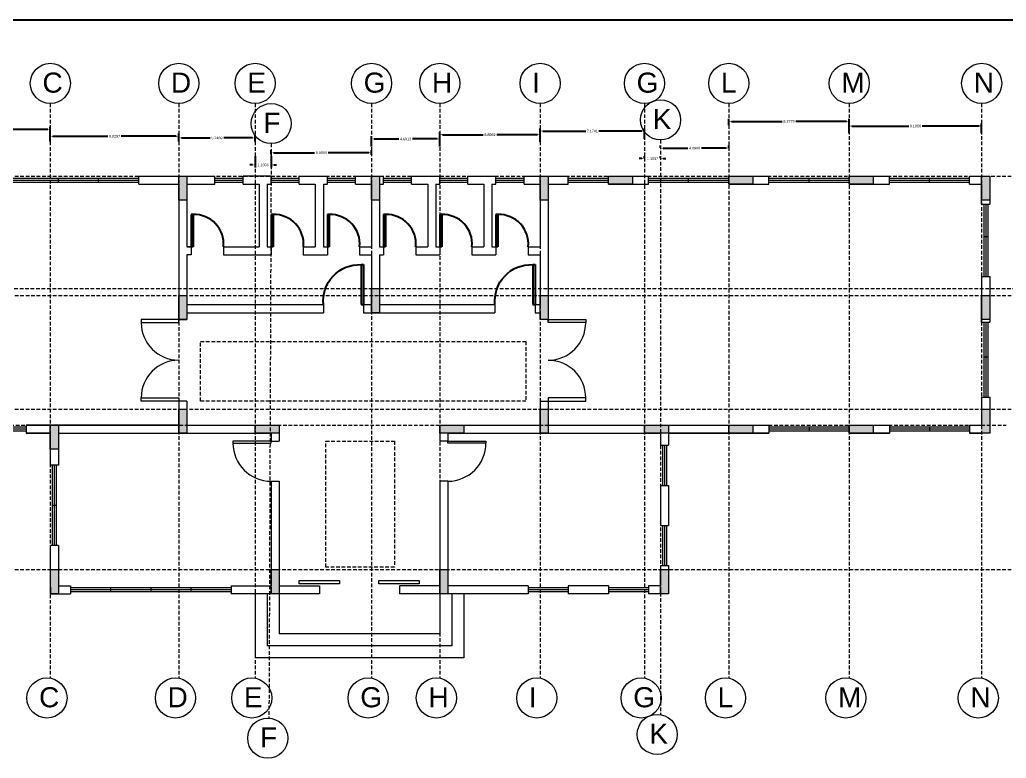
# Model space of a CAD drawing. Header units: inches. Extents: x 4 to 844, y 19 to 530.
# Drawn here: x 449 to 516.8, y 351.6 to 402.3 of the extents above; entities that cross this region are included whole.
import ezdxf

# ---------------------------------------------------------------- set-up
doc = ezdxf.new("R2010")
doc.units = ezdxf.units.IN
doc.header["$MEASUREMENT"] = 0
doc.linetypes.add('HIDDEN', pattern=[0.375, 0.25, -0.125])
doc.layers.add('DOOR', color=2, linetype='Continuous')
doc.layers.add('FUR', color=6, linetype='Continuous')
doc.styles.get("Standard").update_dxf_attribs({"font": 'arial.ttf'})
doc.dimstyles.get("Standard").update_dxf_attribs({"dimtxt": 0.18, "dimasz": 0.18, "dimexe": 0.18, "dimexo": 0.0625, "dimgap": 0.09, "dimtad": 0, "dimtih": 1, "dimtoh": 1, "dimdec": 4, "dimzin": 0, "dimdsep": 46, "dimtxsty": 'Standard', "dimcen": 0.09, "dimadec": 0, "dimazin": 0, "dimtfac": 1, "dimtdec": 4, "dimtofl": 0, "dimtmove": 0, "dimatfit": 3, "dimfxl": 1, "dimtolj": 1, "dimtzin": 0, "dimarcsym": 0})

# ---------------------------------------------------------------- blocks, each defined once
blk = doc.blocks.new('DESK4')
at = {"color": 0}
for p, q in [((0, 1), (-0.06, 1)), ((0, 0), (-0.06, 0))]:
    blk.add_line(p, q, dxfattribs=at)
blk.add_lwpolyline([(-0.06, 1), (-0.06, 0)], dxfattribs=at)
blk.add_lwpolyline([(0.944, 0, 0.455404), (0, 1), (0, 0)], format="xyb", dxfattribs=at)
blk = doc.blocks.new('*D262')
at = {"color": 0, "lineweight": -2, "transparency": 16777216}
for p, q in [((506.001, 394.541), (506.001, 395.203)), ((506.181, 395.023), (510.091, 395.023)), ((514.927, 395.023), (511.018, 395.023)), ((515.107, 394.541), (515.107, 395.203))]:
    blk.add_line(p, q, dxfattribs=at)
at = {"color": 0, "lineweight": 0, "transparency": 16777216}
for points in [[(506.181, 395.053), (506.181, 394.993), (506.001, 395.023)], [(514.927, 395.053), (514.927, 394.993), (515.107, 395.023)]]:
    blk.add_solid(points, dxfattribs=at)
at = {"layer": 'Defpoints', "color": 0, "lineweight": 0, "transparency": 16777216}
for p in [(506.001, 395.023), (506.001, 394.478), (515.107, 394.478)]:
    blk.add_point(p, dxfattribs=at)
at = {"color": 0, "lineweight": 0, "transparency": 16777216, "insert": (510.554, 395.023), "char_height": 0.18, "attachment_point": 5}
blk.add_mtext('\\A1;9.1056', dxfattribs=at)
blk = doc.blocks.new('*D263')
at = {"color": 0, "lineweight": -2, "transparency": 16777216}
for p, q in [((497.723, 395.086), (497.723, 395.519)), ((506.001, 395.086), (506.001, 395.519)), ((497.903, 395.339), (501.398, 395.339)), ((505.821, 395.339), (502.326, 395.339))]:
    blk.add_line(p, q, dxfattribs=at)
at = {"color": 0, "lineweight": 0, "transparency": 16777216}
for points in [[(497.903, 395.369), (497.903, 395.309), (497.723, 395.339)], [(505.821, 395.369), (505.821, 395.309), (506.001, 395.339)]]:
    blk.add_solid(points, dxfattribs=at)
at = {"layer": 'Defpoints', "color": 0, "lineweight": 0, "transparency": 16777216}
for p in [(497.723, 395.339), (497.723, 395.023), (506.001, 395.023)]:
    blk.add_point(p, dxfattribs=at)
at = {"color": 0, "lineweight": 0, "transparency": 16777216, "insert": (501.862, 395.339), "char_height": 0.18, "attachment_point": 5}
blk.add_mtext('\\A1;8.2779', dxfattribs=at)
blk = doc.blocks.new('*D264')
at = {"color": 0, "lineweight": -2, "transparency": 16777216}
for p, q in [((493.033, 393.529), (493.033, 393.682)), ((493.213, 393.502), (494.911, 393.502)), ((497.543, 393.502), (495.845, 393.502)), ((497.723, 393.529), (497.723, 393.682))]:
    blk.add_line(p, q, dxfattribs=at)
at = {"color": 0, "lineweight": 0, "transparency": 16777216}
for points in [[(493.213, 393.532), (493.213, 393.472), (493.033, 393.502)], [(497.543, 393.532), (497.543, 393.472), (497.723, 393.502)]]:
    blk.add_solid(points, dxfattribs=at)
at = {"layer": 'Defpoints', "color": 0, "lineweight": 0, "transparency": 16777216}
for p in [(493.033, 393.502), (493.033, 393.466), (497.723, 393.466)]:
    blk.add_point(p, dxfattribs=at)
at = {"color": 0, "lineweight": 0, "transparency": 16777216, "insert": (495.378, 393.502), "char_height": 0.18, "attachment_point": 5}
blk.add_mtext('\\A1;4.6908', dxfattribs=at)
blk = doc.blocks.new('*D265')
at = {"color": 0, "lineweight": -2, "transparency": 16777216}
for p, q in [((491.749, 392.781), (491.569, 392.781)), ((491.929, 392.807), (491.929, 392.961)), ((493.033, 392.807), (493.033, 392.961)), ((493.213, 392.781), (493.393, 392.781))]:
    blk.add_line(p, q, dxfattribs=at)
at = {"color": 0, "lineweight": 0, "transparency": 16777216}
for points in [[(491.749, 392.811), (491.749, 392.751), (491.929, 392.781)], [(493.213, 392.811), (493.213, 392.751), (493.033, 392.781)]]:
    blk.add_solid(points, dxfattribs=at)
at = {"layer": 'Defpoints', "color": 0, "lineweight": 0, "transparency": 16777216}
for p in [(491.929, 392.781), (491.929, 392.745), (493.033, 392.745)]:
    blk.add_point(p, dxfattribs=at)
at = {"color": 0, "lineweight": 0, "transparency": 16777216, "insert": (492.481, 392.781), "char_height": 0.18, "attachment_point": 5}
blk.add_mtext('\\A1;1.1037', dxfattribs=at)
blk = doc.blocks.new('*D266')
at = {"color": 0, "lineweight": -2, "transparency": 16777216}
for p, q in [((484.755, 394.145), (484.755, 394.858)), ((491.929, 394.145), (491.929, 394.858)), ((484.935, 394.678), (487.896, 394.678)), ((491.749, 394.678), (488.787, 394.678))]:
    blk.add_line(p, q, dxfattribs=at)
at = {"color": 0, "lineweight": 0, "transparency": 16777216}
for points in [[(484.935, 394.708), (484.935, 394.648), (484.755, 394.678)], [(491.749, 394.708), (491.749, 394.648), (491.929, 394.678)]]:
    blk.add_solid(points, dxfattribs=at)
at = {"layer": 'Defpoints', "color": 0, "lineweight": 0, "transparency": 16777216}
for p in [(484.755, 394.678), (484.755, 394.083), (491.929, 394.083)]:
    blk.add_point(p, dxfattribs=at)
at = {"color": 0, "lineweight": 0, "transparency": 16777216, "insert": (488.342, 394.678), "char_height": 0.18, "attachment_point": 5}
blk.add_mtext('\\A1;7.1741', dxfattribs=at)
blk = doc.blocks.new('*D267')
at = {"color": 0, "lineweight": -2, "transparency": 16777216}
for p, q in [((477.857, 393.947), (477.857, 394.605)), ((478.037, 394.425), (480.843, 394.425)), ((484.575, 394.425), (481.769, 394.425)), ((484.755, 393.947), (484.755, 394.605))]:
    blk.add_line(p, q, dxfattribs=at)
at = {"color": 0, "lineweight": 0, "transparency": 16777216}
for points in [[(478.037, 394.455), (478.037, 394.395), (477.857, 394.425)], [(484.575, 394.455), (484.575, 394.395), (484.755, 394.425)]]:
    blk.add_solid(points, dxfattribs=at)
at = {"layer": 'Defpoints', "color": 0, "lineweight": 0, "transparency": 16777216}
for p in [(477.857, 394.425), (477.857, 393.884), (484.755, 393.884)]:
    blk.add_point(p, dxfattribs=at)
at = {"color": 0, "lineweight": 0, "transparency": 16777216, "insert": (481.306, 394.425), "char_height": 0.18, "attachment_point": 5}
blk.add_mtext('\\A1;6.8982', dxfattribs=at)
blk = doc.blocks.new('*D268')
at = {"color": 0, "lineweight": -2, "transparency": 16777216}
for p, q in [((473.165, 393.622), (473.165, 394.317)), ((473.345, 394.137), (475.044, 394.137)), ((477.677, 394.137), (475.978, 394.137)), ((477.857, 393.622), (477.857, 394.317))]:
    blk.add_line(p, q, dxfattribs=at)
at = {"color": 0, "lineweight": 0, "transparency": 16777216}
for points in [[(473.345, 394.167), (473.345, 394.107), (473.165, 394.137)], [(477.677, 394.167), (477.677, 394.107), (477.857, 394.137)]]:
    blk.add_solid(points, dxfattribs=at)
at = {"layer": 'Defpoints', "color": 0, "lineweight": 0, "transparency": 16777216}
for p in [(473.165, 394.137), (473.165, 393.559), (477.857, 393.559)]:
    blk.add_point(p, dxfattribs=at)
at = {"color": 0, "lineweight": 0, "transparency": 16777216, "insert": (475.511, 394.137), "char_height": 0.18, "attachment_point": 5}
blk.add_mtext('\\A1;4.6913', dxfattribs=at)
blk = doc.blocks.new('*D269')
at = {"color": 0, "lineweight": -2, "transparency": 16777216}
for p, q in [((466.264, 393.072), (466.264, 393.361)), ((473.165, 393.045), (473.165, 393.361)), ((466.444, 393.181), (469.251, 393.181)), ((472.985, 393.181), (470.179, 393.181))]:
    blk.add_line(p, q, dxfattribs=at)
at = {"color": 0, "lineweight": 0, "transparency": 16777216}
for points in [[(466.444, 393.211), (466.444, 393.151), (466.264, 393.181)], [(472.985, 393.211), (472.985, 393.151), (473.165, 393.181)]]:
    blk.add_solid(points, dxfattribs=at)
at = {"layer": 'Defpoints', "color": 0, "lineweight": 0, "transparency": 16777216}
for p in [(466.264, 393.181), (466.264, 393.009), (473.165, 392.982)]:
    blk.add_point(p, dxfattribs=at)
at = {"color": 0, "lineweight": 0, "transparency": 16777216, "insert": (469.715, 393.181), "char_height": 0.18, "attachment_point": 5}
blk.add_mtext('\\A1;6.9009', dxfattribs=at)
blk = doc.blocks.new('*D270')
at = {"color": 0, "lineweight": -2, "transparency": 16777216}
for p, q in [((465.164, 392.947), (465.164, 392.171)), ((466.264, 392.947), (466.264, 392.171)), ((464.984, 392.351), (464.804, 392.351)), ((466.444, 392.351), (466.624, 392.351))]:
    blk.add_line(p, q, dxfattribs=at)
at = {"color": 0, "lineweight": 0, "transparency": 16777216}
for points in [[(464.984, 392.381), (464.984, 392.321), (465.164, 392.351)], [(466.444, 392.381), (466.444, 392.321), (466.264, 392.351)]]:
    blk.add_solid(points, dxfattribs=at)
at = {"layer": 'Defpoints', "color": 0, "lineweight": 0, "transparency": 16777216}
for p in [(465.164, 393.009), (466.264, 393.009), (465.164, 392.351)]:
    blk.add_point(p, dxfattribs=at)
at = {"color": 0, "lineweight": 0, "transparency": 16777216, "insert": (465.714, 392.351), "char_height": 0.18, "attachment_point": 5}
blk.add_mtext('\\A1;1.1006', dxfattribs=at)
blk = doc.blocks.new('*D271')
at = {"color": 0, "lineweight": -2, "transparency": 16777216}
for p, q in [((459.917, 393.965), (459.917, 394.389)), ((460.097, 394.209), (462.077, 394.209)), ((464.984, 394.209), (463.004, 394.209)), ((465.164, 393.965), (465.164, 394.389))]:
    blk.add_line(p, q, dxfattribs=at)
at = {"color": 0, "lineweight": 0, "transparency": 16777216}
for points in [[(460.097, 394.239), (460.097, 394.179), (459.917, 394.209)], [(464.984, 394.239), (464.984, 394.179), (465.164, 394.209)]]:
    blk.add_solid(points, dxfattribs=at)
at = {"layer": 'Defpoints', "color": 0, "lineweight": 0, "transparency": 16777216}
for p in [(459.917, 394.209), (459.917, 393.903), (465.164, 393.903)]:
    blk.add_point(p, dxfattribs=at)
at = {"color": 0, "lineweight": 0, "transparency": 16777216, "insert": (462.54, 394.209), "char_height": 0.18, "attachment_point": 5}
blk.add_mtext('\\A1;5.2469', dxfattribs=at)
blk = doc.blocks.new('*D272')
at = {"color": 0, "lineweight": -2, "transparency": 16777216}
for p, q in [((451.087, 393.965), (451.087, 394.5)), ((451.267, 394.32), (455.038, 394.32)), ((459.737, 394.32), (455.966, 394.32)), ((459.917, 393.965), (459.917, 394.5))]:
    blk.add_line(p, q, dxfattribs=at)
at = {"color": 0, "lineweight": 0, "transparency": 16777216}
for points in [[(451.267, 394.35), (451.267, 394.29), (451.087, 394.32)], [(459.737, 394.35), (459.737, 394.29), (459.917, 394.32)]]:
    blk.add_solid(points, dxfattribs=at)
at = {"layer": 'Defpoints', "color": 0, "lineweight": 0, "transparency": 16777216}
for p in [(451.087, 394.32), (451.087, 393.903), (459.917, 393.903)]:
    blk.add_point(p, dxfattribs=at)
at = {"color": 0, "lineweight": 0, "transparency": 16777216, "insert": (455.502, 394.32), "char_height": 0.18, "attachment_point": 5}
blk.add_mtext('\\A1;8.8297', dxfattribs=at)
blk = doc.blocks.new('*D273')
at = {"color": 0, "lineweight": -2, "transparency": 16777216}
for p, q in [((442.782, 394.382), (442.782, 394.961)), ((442.962, 394.781), (446.471, 394.781)), ((450.907, 394.781), (447.398, 394.781)), ((451.087, 394.382), (451.087, 394.961))]:
    blk.add_line(p, q, dxfattribs=at)
at = {"color": 0, "lineweight": 0, "transparency": 16777216}
for points in [[(442.962, 394.811), (442.962, 394.751), (442.782, 394.781)], [(450.907, 394.811), (450.907, 394.751), (451.087, 394.781)]]:
    blk.add_solid(points, dxfattribs=at)
at = {"layer": 'Defpoints', "color": 0, "lineweight": 0, "transparency": 16777216}
for p in [(442.782, 394.781), (442.782, 394.32), (451.087, 394.32)]:
    blk.add_point(p, dxfattribs=at)
at = {"color": 0, "lineweight": 0, "transparency": 16777216, "insert": (446.934, 394.781), "char_height": 0.18, "attachment_point": 5}
blk.add_mtext('\\A1;8.3057', dxfattribs=at)

msp = doc.modelspace()

# ---------------------------------------------------------------- hatches: boundary and pattern name
at = {"lineweight": 0}
h = msp.add_hatch(color=5, dxfattribs=at)
h.dxf.hatch_style = 1
h.paths.add_polyline_path([(459.92272, 389.92149), (460.47457, 389.92149), (460.47457, 391.57706), (459.92272, 391.57706)])
h = msp.add_hatch(color=5, dxfattribs=at)
h.dxf.hatch_style = 1
h.paths.add_polyline_path([(473.16533, 389.92149), (473.71719, 389.92149), (473.71719, 391.57706), (473.16533, 391.57706)])
h = msp.add_hatch(color=5, dxfattribs=at)
h.dxf.hatch_style = 1
h.paths.add_polyline_path([(484.75103, 389.92149), (485.30289, 389.92149), (485.30289, 391.57706), (484.75103, 391.57706)])
h = msp.add_hatch(color=5, dxfattribs=at)
h.dxf.hatch_style = 1
h.paths.add_polyline_path([(491.10116, 391.57706), (489.44559, 391.57706), (489.44559, 391.0252), (491.10116, 391.0252)])
h = msp.add_hatch(color=5, dxfattribs=at)
h.dxf.hatch_style = 1
h.paths.add_polyline_path([(499.37901, 391.57706), (497.72344, 391.57706), (497.72344, 391.0252), (499.37901, 391.0252)])
h = msp.add_hatch(color=5, dxfattribs=at)
h.dxf.hatch_style = 1
h.paths.add_polyline_path([(507.65686, 391.57706), (506.00129, 391.57706), (506.00129, 391.0252), (507.65686, 391.0252)])
h = msp.add_hatch(color=5, dxfattribs=at)
h.dxf.hatch_style = 1
h.paths.add_polyline_path([(515.65878, 391.57706), (515.10693, 391.57706), (515.10693, 389.92149), (515.65878, 389.92149)])
h = msp.add_hatch(color=5, dxfattribs=at)
h.dxf.hatch_style = 1
h.paths.add_polyline_path([(473.16533, 382.19549), (473.71719, 382.19549), (473.71719, 383.85106), (473.16533, 383.85106)])
h = msp.add_hatch(color=5, dxfattribs=at)
h.dxf.hatch_style = 1
h.paths.add_polyline_path([(460.47311, 383.38744), (459.92125, 383.38744), (459.92125, 381.73187), (460.47311, 381.73187)])
h = msp.add_hatch(color=5, dxfattribs=at)
h.dxf.hatch_style = 1
h.paths.add_polyline_path([(485.30666, 383.38744), (484.75481, 383.38744), (484.75481, 381.73187), (485.30666, 381.73187)])
h = msp.add_hatch(color=5, dxfattribs=at)
h.dxf.hatch_style = 1
h.paths.add_polyline_path([(515.10693, 381.73187), (515.65878, 381.73187), (515.65878, 383.38744), (515.10693, 383.38744)])
h = msp.add_hatch(color=5, dxfattribs=at)
h.dxf.hatch_style = 1
h.paths.add_polyline_path([(460.46889, 375.57321), (459.91703, 375.57321), (459.91703, 373.91764), (460.46889, 373.91764)])
h = msp.add_hatch(color=5, dxfattribs=at)
h.dxf.hatch_style = 1
h.paths.add_polyline_path([(485.30666, 375.57321), (484.75481, 375.57321), (484.75481, 373.91764), (485.30666, 373.91764)])
h = msp.add_hatch(color=5, dxfattribs=at)
h.dxf.hatch_style = 1
h.paths.add_polyline_path([(515.65878, 375.57321), (515.10693, 375.57321), (515.10693, 373.91764), (515.65878, 373.91764)])
h = msp.add_hatch(color=5, dxfattribs=at)
h.dxf.hatch_style = 1
h.paths.add_polyline_path([(451.63918, 374.4695), (451.08732, 374.4695), (451.08732, 372.81393), (451.63918, 372.81393)])
h = msp.add_hatch(color=5, dxfattribs=at)
h.dxf.hatch_style = 1
h.paths.add_polyline_path([(465.16389, 374.4695), (465.16389, 373.91764), (466.81946, 373.91764), (466.81946, 374.4695)])
h = msp.add_hatch(color=5, dxfattribs=at)
h.dxf.hatch_style = 1
h.paths.add_polyline_path([(477.8566, 374.4695), (477.8566, 373.91764), (479.51217, 373.91764), (479.51217, 374.4695)])
h = msp.add_hatch(color=5, dxfattribs=at)
h.dxf.hatch_style = 1
h.paths.add_polyline_path([(491.92894, 374.4695), (491.92894, 373.91764), (493.58451, 373.91764), (493.58451, 374.4695)])
h = msp.add_hatch(color=5, dxfattribs=at)
h.dxf.hatch_style = 1
h.paths.add_polyline_path([(499.37901, 374.4695), (497.72344, 374.4695), (497.72344, 373.91764), (499.37901, 373.91764)])
h = msp.add_hatch(color=5, dxfattribs=at)
h.dxf.hatch_style = 1
h.paths.add_polyline_path([(507.65686, 374.4695), (506.00129, 374.4695), (506.00129, 373.91764), (507.65686, 373.91764)])
h = msp.add_hatch(color=5, dxfattribs=at)
h.dxf.hatch_style = 1
h.paths.add_polyline_path([(451.09155, 362.88051), (451.6434, 362.88051), (451.6434, 364.53608), (451.09155, 364.53608)])
h = msp.add_hatch(color=5, dxfattribs=at)
h.dxf.hatch_style = 1
h.paths.add_polyline_path([(466.81946, 364.53608), (466.26761, 364.53608), (466.26761, 362.88051), (466.81946, 362.88051)])
h = msp.add_hatch(color=5, dxfattribs=at)
h.dxf.hatch_style = 1
h.paths.add_polyline_path([(477.8566, 362.88051), (478.40845, 362.88051), (478.40845, 364.53608), (477.8566, 364.53608)])
h = msp.add_hatch(color=5, dxfattribs=at)
h.dxf.hatch_style = 1
h.paths.add_polyline_path([(493.03266, 362.88051), (493.58451, 362.88051), (493.58451, 364.53608), (493.03266, 364.53608)])

# ---------------------------------------------------------------- linework, layer by layer
at = {"color": 240, "true_color": 0xed1f24}
msp.add_line((396.64954, 402.32707), (551.68661, 402.32707), dxfattribs=at)
at = {"color": 3, "linetype": 'HIDDEN', "lineweight": 0}
for p, q in [((451.08732, 396.57467), (451.08732, 357.07678)), ((459.91703, 396.57467), (459.91703, 357.07678)), ((465.16389, 396.57467), (465.16389, 357.07678)), ((473.16533, 396.57467), (473.16533, 357.07678)), ((477.8566, 396.57467), (477.8566, 357.07678)), ((484.75481, 396.57467), (484.75481, 357.07678)), ((491.92894, 396.57467), (491.92894, 357.07678)), ((497.72344, 396.57467), (497.72344, 357.07678)), ((506.00129, 396.57467), (506.00129, 357.07678)), ((515.10693, 396.57467), (515.10693, 357.07678)), ((493.03266, 394.06688), (493.03266, 354.56899)), ((466.26761, 393.81251), (466.1137, 354.33196))]:
    msp.add_line(p, q, dxfattribs=at)
at = {"linetype": 'HIDDEN', "lineweight": 0}
for p, q in [((423.14468, 391.57706), (526.10714, 391.57706)), ((415.60984, 383.85106), (518.57229, 383.85106)), ((423.14468, 383.38744), (526.10714, 383.38744)), ((423.14468, 375.57321), (526.10714, 375.57321)), ((413.83582, 374.4695), (516.79828, 374.4695)), ((423.14468, 364.53608), (526.10714, 364.53608))]:
    msp.add_line(p, q, dxfattribs=at)
at = {"color": 40, "lineweight": 0, "true_color": 0xf8d731}
for p, q in [((446.12484, 391.43909), (457.16197, 391.43909)), ((446.12484, 391.30113), (457.16197, 391.30113)), ((451.6434, 391.16317), (451.6434, 391.43909)), ((454.40269, 391.16317), (454.40269, 391.43909)), ((457.16197, 391.57706), (462.40364, 391.57706)), ((457.16197, 391.0252), (457.16197, 391.57706)), ((459.92109, 391.57706), (460.74888, 391.57706)), ((462.40364, 391.43909), (464.3353, 391.43909)), ((462.40364, 391.30113), (464.3353, 391.30113)), ((464.3353, 391.0252), (464.3353, 391.57706)), ((466.2668, 391.43909), (468.19846, 391.43909)), ((466.2668, 391.30113), (468.19846, 391.30113)), ((468.19846, 391.0252), (468.19846, 391.57706)), ((470.12996, 391.43909), (472.06162, 391.43909)), ((470.12996, 391.30113), (472.06162, 391.30113)), ((472.06162, 391.0252), (472.06162, 391.57706)), ((473.99311, 391.43909), (475.92477, 391.43909)), ((473.99311, 391.30113), (475.92477, 391.30113)), ((475.92477, 391.0252), (475.92477, 391.57706)), ((477.85627, 391.43909), (479.78793, 391.43909)), ((477.85627, 391.30113), (479.78793, 391.30113)), ((479.78793, 391.0252), (479.78793, 391.57706)), ((481.71943, 391.43909), (483.65109, 391.43909)), ((481.71943, 391.30113), (483.65109, 391.30113)), ((483.65109, 391.57706), (486.6863, 391.57706)), ((483.65109, 391.0252), (483.65109, 391.57706)), ((486.6863, 391.0252), (486.6863, 391.57706)), ((486.6863, 391.43909), (489.44559, 391.43909)), ((486.6863, 391.30113), (489.44559, 391.30113)), ((489.44559, 391.57706), (492.20487, 391.57706)), ((489.44559, 391.0252), (489.44559, 391.57706)), ((492.20487, 391.0252), (492.20487, 391.57706)), ((492.20487, 391.43909), (497.72344, 391.43909)), ((492.20487, 391.30113), (497.72344, 391.30113)), ((494.96416, 391.16317), (494.96416, 391.43909)), ((497.72344, 391.57706), (500.48272, 391.57706)), ((497.72344, 391.0252), (497.72344, 391.57706)), ((500.48272, 391.0252), (500.48272, 391.57706)), ((500.48272, 391.43909), (506.00129, 391.43909)), ((500.48272, 391.30113), (506.00129, 391.30113)), ((503.24201, 391.16317), (503.24201, 391.43909)), ((506.00129, 391.57706), (508.76057, 391.57706)), ((506.00129, 391.0252), (506.00129, 391.57706)), ((508.76057, 391.0252), (508.76057, 391.57706)), ((508.76057, 391.43909), (514.27914, 391.43909)), ((508.76057, 391.30113), (514.27914, 391.30113)), ((511.51986, 391.16317), (511.51986, 391.43909)), ((514.27914, 391.57706), (515.65878, 391.57706)), ((514.27914, 391.0252), (514.27914, 391.57706)), ((515.65878, 391.57706), (515.65878, 390.19742)), ((446.12484, 391.16317), (457.16197, 391.16317)), ((462.40364, 391.16317), (464.3353, 391.16317)), ((466.2668, 391.16317), (468.19846, 391.16317)), ((470.12996, 391.16317), (472.06162, 391.16317)), ((473.99311, 391.16317), (475.92477, 391.16317)), ((477.85627, 391.16317), (479.78793, 391.16317)), ((481.71943, 391.16317), (483.65109, 391.16317)), ((486.6863, 391.16317), (489.44559, 391.16317)), ((492.20487, 391.16317), (497.72344, 391.16317)), ((500.48272, 391.16317), (506.00129, 391.16317)), ((508.76057, 391.16317), (514.27914, 391.16317)), ((473.71719, 389.92149), (473.16533, 389.92149)), ((515.10693, 389.65475), (515.65878, 389.65475)), ((515.24489, 389.65475), (515.24489, 384.67885)), ((515.38285, 389.65475), (515.38285, 384.67885)), ((515.52082, 389.65475), (515.52082, 384.67885)), ((515.24489, 387.43813), (515.52082, 387.43813)), ((460.49632, 386.73152), (460.77225, 386.73152)), ((460.77225, 386.73152), (460.77225, 386.17966)), ((462.97967, 386.73152), (462.97967, 386.17966)), ((465.99087, 386.73152), (466.2668, 386.73152)), ((466.2668, 386.73152), (466.2668, 386.17966)), ((468.47422, 386.73152), (468.47422, 386.17966)), ((469.85403, 386.73152), (470.12996, 386.73152)), ((470.12996, 386.73152), (470.12996, 386.17966)), ((472.33738, 386.73152), (472.33738, 386.17966)), ((473.71719, 386.73152), (473.99311, 386.73152)), ((473.99311, 386.73152), (473.99311, 386.17966)), ((476.20054, 386.73152), (476.20054, 386.17966)), ((477.58034, 386.73152), (477.85627, 386.73152)), ((477.85627, 386.73152), (477.85627, 386.17966)), ((480.0637, 386.73152), (480.0637, 386.17966)), ((481.4435, 386.73152), (481.71943, 386.73152)), ((481.71943, 386.73152), (481.71943, 386.17966)), ((483.92686, 386.73152), (483.92686, 386.17966)), ((515.10693, 384.67885), (515.65878, 384.67885)), ((515.65878, 384.67885), (515.65878, 381.53628)), ((469.85467, 382.74735), (469.85467, 382.19549)), ((472.61396, 382.74735), (472.61396, 382.19549)), ((481.65041, 382.74735), (481.65041, 382.19549)), ((484.4097, 382.74735), (484.4097, 382.19549)), ((473.71719, 382.19549), (473.16533, 382.19549)), ((459.92125, 381.73602), (460.47311, 381.73602)), ((460.47311, 381.73187), (459.92125, 381.73187)), ((485.30666, 381.73187), (484.75481, 381.73187)), ((515.65878, 381.73187), (515.10693, 381.73187)), ((515.10693, 381.53628), (515.65878, 381.53628)), ((515.24489, 381.53628), (515.24489, 376.401)), ((515.38285, 381.53628), (515.38285, 376.401)), ((515.52082, 381.53628), (515.52082, 376.401)), ((515.24489, 379.16028), (515.52082, 379.16028)), ((515.10693, 376.401), (515.65878, 376.401)), ((515.65878, 376.401), (515.65878, 373.91764)), ((460.47311, 376.12507), (459.92125, 376.12507)), ((484.75481, 376.12507), (485.30666, 376.12507)), ((515.65878, 375.57321), (515.65878, 374.19357)), ((449.43598, 374.4695), (449.43598, 373.91764)), ((465.16389, 373.91764), (465.16389, 374.4695)), ((477.8566, 373.91764), (477.8566, 374.4695)), ((491.92894, 373.91764), (491.92894, 374.4695)), ((497.72344, 373.91764), (497.72344, 374.4695)), ((500.48272, 374.4695), (500.48272, 373.91764)), ((506.00129, 374.4695), (506.00129, 373.91764)), ((506.00129, 373.91764), (506.00129, 374.4695)), ((508.76057, 374.4695), (508.76057, 373.91764)), ((514.27914, 374.4695), (514.27914, 373.91764)), ((449.43598, 374.33154), (443.91741, 374.33154)), ((449.43598, 374.19357), (443.91741, 374.19357)), ((449.43598, 374.05561), (443.91741, 374.05561)), ((449.43598, 373.91764), (451.09155, 373.91764)), ((451.09155, 373.91764), (449.43598, 373.91764)), ((451.09155, 371.71022), (451.09155, 373.91764)), ((460.46889, 373.91764), (459.91703, 373.91764)), ((485.30666, 373.91764), (484.75481, 373.91764)), ((493.58451, 373.91764), (500.48272, 373.91764)), ((500.48272, 373.91764), (493.58451, 373.91764)), ((493.58451, 373.91764), (493.58451, 373.08986)), ((506.00129, 374.33154), (500.48272, 374.33154)), ((506.00129, 374.19357), (500.48272, 374.19357)), ((506.00129, 374.05561), (500.48272, 374.05561)), ((503.24201, 374.33154), (503.24201, 374.05561)), ((506.00129, 373.91764), (508.76057, 373.91764)), ((508.76057, 373.91764), (506.00129, 373.91764)), ((514.27914, 374.33154), (508.76057, 374.33154)), ((514.27914, 374.19357), (508.76057, 374.19357)), ((514.27914, 374.05561), (508.76057, 374.05561)), ((511.51986, 374.33154), (511.51986, 374.05561)), ((514.27914, 373.91764), (515.10693, 373.91764)), ((515.65878, 373.91764), (514.27914, 373.91764)), ((466.26761, 373.36579), (466.81946, 373.36579)), ((478.40845, 373.36579), (477.8566, 373.36579)), ((493.03266, 373.08986), (493.58451, 373.08986)), ((493.17062, 373.08986), (493.17062, 370.33058)), ((493.30858, 373.08986), (493.30858, 370.33058)), ((493.44655, 373.08986), (493.44655, 370.33058)), ((451.63918, 372.81393), (451.08732, 372.81393)), ((451.6434, 371.71022), (451.09155, 371.71022)), ((451.22951, 366.19165), (451.22951, 371.71022)), ((451.36747, 366.19165), (451.36747, 371.71022)), ((451.50544, 366.19165), (451.50544, 371.71022)), ((466.26761, 370.6065), (466.81946, 370.6065)), ((478.40845, 370.6065), (477.8566, 370.6065)), ((478.40845, 370.6065), (477.8566, 370.6065)), ((493.03266, 370.33058), (493.58451, 370.33058)), ((493.58451, 370.33058), (493.58451, 367.57129)), ((451.50544, 368.95093), (451.22951, 368.95093)), ((493.03266, 367.57129), (493.58451, 367.57129)), ((493.17062, 367.57129), (493.17062, 364.81201)), ((493.30858, 367.57129), (493.30858, 364.81201)), ((493.44655, 367.57129), (493.44655, 364.81201)), ((451.09155, 362.88051), (451.09155, 366.19165)), ((451.6434, 366.19165), (451.09155, 366.19165)), ((493.03266, 364.81201), (493.58451, 364.81201)), ((493.58451, 364.81201), (493.58451, 362.88051)), ((468.20312, 363.79263), (470.9624, 363.79263)), ((468.20312, 363.57189), (468.20312, 363.79263)), ((470.9624, 363.57189), (468.20312, 363.57189)), ((470.9624, 363.79263), (470.9624, 363.57189)), ((473.67726, 363.79263), (476.43654, 363.79263)), ((473.67726, 363.57189), (473.67726, 363.79263)), ((476.43654, 363.57189), (473.67726, 363.57189)), ((476.43654, 363.79263), (476.43654, 363.57189)), ((451.6434, 362.88051), (451.09155, 362.88051)), ((463.50832, 363.2944), (452.47119, 363.2944)), ((463.50832, 363.15644), (452.47119, 363.15644)), ((463.50832, 363.01847), (452.47119, 363.01847)), ((455.23047, 363.2944), (455.23047, 363.01847)), ((457.98976, 363.2944), (457.98976, 363.01847)), ((460.74904, 363.2944), (460.74904, 363.01847)), ((463.50832, 363.43237), (463.50832, 362.88051)), ((469.57875, 362.88051), (463.50832, 362.88051)), ((466.81946, 362.88051), (466.26761, 362.88051)), ((469.57875, 363.43237), (469.57875, 362.88051)), ((475.09731, 363.43237), (475.09731, 362.88051)), ((483.92702, 362.88051), (475.09731, 362.88051)), ((478.40845, 362.88051), (477.8566, 362.88051)), ((483.92702, 363.43237), (483.92702, 362.88051)), ((486.6863, 363.2944), (483.92702, 363.2944)), ((486.6863, 363.15644), (483.92702, 363.15644)), ((486.6863, 363.01847), (483.92702, 363.01847)), ((486.6863, 363.43237), (486.6863, 362.88051)), ((489.44559, 362.88051), (486.6863, 362.88051)), ((489.44559, 363.43237), (489.44559, 362.88051)), ((492.20487, 363.2944), (489.44559, 363.2944)), ((492.20487, 363.15644), (489.44559, 363.15644)), ((492.20487, 363.01847), (489.44559, 363.01847)), ((492.20487, 363.43237), (492.20487, 362.88051)), ((493.58451, 362.88051), (492.20487, 362.88051)), ((493.58451, 362.88051), (493.03266, 362.88051))]:
    msp.add_line(p, q, dxfattribs=at)
at = {"lineweight": 0}
for p, q in [((459.92272, 391.57706), (460.47457, 391.57706)), ((459.92272, 389.92149), (459.92272, 391.57706)), ((460.47457, 391.57706), (460.47457, 389.92149)), ((462.40364, 391.0252), (462.40364, 391.57706)), ((466.2668, 391.57706), (464.3353, 391.57706)), ((466.2668, 391.0252), (466.2668, 391.57706)), ((468.19846, 391.57706), (470.12996, 391.57706)), ((470.12996, 391.0252), (470.12996, 391.57706)), ((472.06162, 391.57706), (473.99311, 391.57706)), ((473.16533, 391.57706), (473.71719, 391.57706)), ((473.16533, 389.92149), (473.16533, 391.57706)), ((473.71719, 391.57706), (473.71719, 389.92149)), ((473.99311, 391.0252), (473.99311, 391.57706)), ((475.92477, 391.57706), (477.85627, 391.57706)), ((477.85627, 391.0252), (477.85627, 391.57706)), ((479.78793, 391.57706), (481.71943, 391.57706)), ((481.71943, 391.0252), (481.71943, 391.57706)), ((484.75103, 391.57706), (485.30289, 391.57706)), ((484.75103, 389.92149), (484.75103, 391.57706)), ((485.30289, 391.57706), (485.30289, 389.92149)), ((489.44559, 391.57706), (491.10116, 391.57706)), ((489.44559, 391.0252), (489.44559, 391.57706)), ((491.10116, 391.57706), (491.10116, 391.0252)), ((497.72344, 391.57706), (499.37901, 391.57706)), ((497.72344, 391.0252), (497.72344, 391.57706)), ((499.37901, 391.57706), (499.37901, 391.0252)), ((506.00129, 391.57706), (507.65686, 391.57706)), ((506.00129, 391.0252), (506.00129, 391.57706)), ((507.65686, 391.57706), (507.65686, 391.0252)), ((515.10693, 391.57706), (515.65878, 391.57706)), ((515.10693, 389.65475), (515.10693, 391.57706)), ((515.65878, 391.57706), (515.65878, 389.65475)), ((457.16197, 391.0252), (459.92125, 391.0252)), ((459.92125, 391.0252), (459.92125, 381.64364)), ((460.47295, 391.0252), (462.40364, 391.0252)), ((460.47295, 391.0252), (460.47295, 386.73152)), ((460.47311, 391.0252), (460.47311, 386.73152)), ((465.43901, 391.0252), (465.43901, 386.73152)), ((465.99087, 391.0252), (465.99087, 386.73152)), ((465.99087, 391.0252), (466.2668, 391.0252)), ((468.19846, 391.0252), (469.30217, 391.0252)), ((469.30217, 391.0252), (469.30217, 386.73152)), ((469.85403, 391.0252), (469.85403, 386.73152)), ((469.85403, 391.0252), (470.12996, 391.0252)), ((472.06162, 391.0252), (473.16533, 391.0252)), ((473.16533, 391.0252), (473.16533, 386.73152)), ((473.71719, 391.0252), (473.71719, 386.73152)), ((473.71719, 391.0252), (473.99311, 391.0252)), ((475.92477, 391.0252), (477.02849, 391.0252)), ((477.02849, 391.0252), (477.02849, 386.73152)), ((477.58034, 391.0252), (477.58034, 386.73152)), ((477.58034, 391.0252), (477.85627, 391.0252)), ((479.78793, 391.0252), (480.89165, 391.0252)), ((480.89165, 391.0252), (480.89165, 386.73152)), ((481.4435, 391.0252), (481.4435, 386.73152)), ((481.4435, 391.0252), (481.71943, 391.0252)), ((483.65109, 391.0252), (484.75481, 391.0252)), ((484.75481, 391.0252), (484.75481, 386.73152)), ((485.30666, 391.0252), (486.6863, 391.0252)), ((485.30666, 391.0252), (485.30666, 381.64364)), ((489.44559, 391.0252), (492.20487, 391.0252)), ((491.10116, 391.0252), (489.44559, 391.0252)), ((497.72344, 391.0252), (500.48272, 391.0252)), ((499.37901, 391.0252), (497.72344, 391.0252)), ((506.00129, 391.0252), (508.76057, 391.0252)), ((507.65686, 391.0252), (506.00129, 391.0252)), ((514.27914, 391.0252), (515.10693, 391.0252)), ((515.10693, 391.0252), (515.10693, 390.19742)), ((473.16533, 390.38511), (473.16533, 389.92149)), ((460.47457, 389.92149), (459.92272, 389.92149)), ((473.71719, 389.92149), (473.16533, 389.92149)), ((485.30289, 389.92149), (484.75103, 389.92149)), ((515.65878, 389.92149), (515.10693, 389.92149)), ((460.90469, 386.73152), (460.47295, 386.73152)), ((460.49632, 386.73152), (460.90469, 386.73152)), ((462.97967, 386.73152), (465.43901, 386.73152)), ((465.99087, 386.73152), (466.39924, 386.73152)), ((468.47422, 386.73152), (469.30217, 386.73152)), ((469.85403, 386.73152), (470.2624, 386.73152)), ((472.33738, 386.73152), (473.16533, 386.73152)), ((473.71719, 386.73152), (474.12556, 386.73152)), ((476.20054, 386.73152), (477.02849, 386.73152)), ((477.58034, 386.73152), (477.98872, 386.73152)), ((480.0637, 386.73152), (480.89165, 386.73152)), ((481.4435, 386.73152), (481.85188, 386.73152)), ((483.92686, 386.73152), (484.75481, 386.73152)), ((460.47295, 386.17966), (460.47295, 383.37902)), ((460.77225, 386.17966), (460.47295, 386.17966)), ((462.97967, 386.17966), (466.2668, 386.17966)), ((468.47422, 386.17966), (470.12996, 386.17966)), ((472.33738, 386.17966), (473.16533, 386.17966)), ((473.16533, 386.17966), (473.16533, 382.74735)), ((473.71719, 386.17966), (473.71719, 382.74735)), ((473.71719, 386.17966), (473.99311, 386.17966)), ((476.20054, 386.17966), (477.85627, 386.17966)), ((480.0637, 386.17966), (481.71943, 386.17966)), ((483.92686, 386.17966), (484.75481, 386.17966)), ((484.75481, 386.17966), (484.75481, 382.74735)), ((460.47311, 384.95478), (460.47311, 382.74735)), ((515.10693, 384.67885), (515.10693, 381.53628)), ((473.16533, 383.85106), (473.71719, 383.85106)), ((473.16533, 382.19549), (473.16533, 383.85106)), ((473.71719, 383.85106), (473.71719, 382.19549)), ((459.92125, 383.38744), (460.47311, 383.38744)), ((459.92125, 381.73187), (459.92125, 383.38744)), ((460.47311, 383.38744), (460.47311, 381.73187)), ((484.75481, 383.38744), (485.30666, 383.38744)), ((484.75481, 381.73187), (484.75481, 383.38744)), ((485.30666, 383.38744), (485.30666, 381.73187)), ((515.10693, 383.38744), (515.65878, 383.38744)), ((515.10693, 381.53628), (515.10693, 383.38744)), ((515.65878, 383.38744), (515.65878, 381.53628)), ((460.47311, 382.74735), (469.85472, 382.74735)), ((472.44906, 382.74735), (473.16533, 382.74735)), ((473.16533, 382.65912), (473.16533, 382.19549)), ((473.71719, 382.74735), (481.65046, 382.74735)), ((484.2448, 382.74735), (484.75481, 382.74735)), ((459.92125, 382.19549), (459.92125, 381.73187)), ((460.47311, 382.19549), (460.47311, 381.73602)), ((460.47311, 382.19549), (469.85467, 382.19549)), ((472.61396, 382.19549), (481.65041, 382.19549)), ((473.71719, 382.19549), (473.16533, 382.19549)), ((484.4097, 382.19549), (484.75481, 382.19549)), ((484.75481, 382.19549), (484.75481, 381.73187)), ((515.10693, 382.19549), (515.10693, 381.73187)), ((460.47311, 381.73187), (459.92125, 381.73187)), ((485.30666, 381.73187), (484.75481, 381.73187)), ((515.65878, 381.73187), (515.10693, 381.73187)), ((515.10693, 376.401), (515.10693, 374.4695)), ((459.92125, 376.12507), (459.92125, 374.4695)), ((460.47311, 376.12507), (460.47311, 374.4695)), ((484.75481, 376.12507), (484.75481, 374.4695)), ((485.30666, 376.12507), (485.30666, 374.4695)), ((459.91703, 375.57321), (460.46889, 375.57321)), ((459.91703, 373.91764), (459.91703, 375.57321)), ((460.46889, 375.57321), (460.46889, 373.91764)), ((484.75481, 375.57321), (485.30666, 375.57321)), ((484.75481, 373.91764), (484.75481, 375.57321)), ((485.30666, 375.57321), (485.30666, 373.91764)), ((515.10693, 375.57321), (515.65878, 375.57321)), ((515.10693, 375.02136), (515.10693, 374.19357)), ((449.43598, 374.4695), (459.92125, 374.4695)), ((451.6434, 374.4695), (449.43598, 374.4695)), ((451.08732, 374.4695), (451.63918, 374.4695)), ((451.08732, 372.81393), (451.08732, 374.4695)), ((451.63918, 374.4695), (451.63918, 372.81393)), ((459.92125, 374.4695), (451.6434, 374.4695)), ((459.91703, 374.38127), (459.91703, 373.91764)), ((460.47311, 374.4695), (466.81946, 374.4695)), ((465.16389, 374.4695), (466.81946, 374.4695)), ((465.16389, 373.91764), (465.16389, 374.4695)), ((466.81946, 374.4695), (466.81946, 373.36579)), ((466.81946, 374.4695), (466.81946, 373.91764)), ((477.8566, 374.4695), (484.75481, 374.4695)), ((477.8566, 374.4695), (477.8566, 373.36579)), ((477.8566, 374.4695), (479.51217, 374.4695)), ((477.8566, 373.91764), (477.8566, 374.4695)), ((479.51217, 374.4695), (479.51217, 373.91764)), ((484.75481, 374.38127), (484.75481, 373.91764)), ((485.30666, 374.4695), (500.48272, 374.4695)), ((485.30666, 374.4695), (493.03266, 374.4695)), ((491.92894, 374.4695), (493.58451, 374.4695)), ((491.92894, 373.91764), (491.92894, 374.4695)), ((493.58451, 374.4695), (493.58451, 373.91764)), ((497.72344, 374.4695), (499.37901, 374.4695)), ((497.72344, 373.91764), (497.72344, 374.4695)), ((499.37901, 374.4695), (499.37901, 373.91764)), ((506.00129, 374.4695), (508.76057, 374.4695)), ((506.00129, 374.4695), (507.65686, 374.4695)), ((506.00129, 373.91764), (506.00129, 374.4695)), ((507.65686, 374.4695), (507.65686, 373.91764)), ((514.27914, 374.4695), (515.10693, 374.4695)), ((451.6434, 373.91764), (466.26761, 373.91764)), ((451.6434, 373.91764), (451.6434, 371.71022)), ((460.46889, 373.91764), (459.91703, 373.91764)), ((466.81946, 373.91764), (465.16389, 373.91764)), ((466.26761, 373.91764), (466.26761, 373.36579)), ((479.51217, 373.91764), (477.8566, 373.91764)), ((478.40845, 373.91764), (493.03266, 373.91764)), ((478.40845, 373.91764), (478.40845, 373.36579)), ((485.30666, 373.91764), (484.75481, 373.91764)), ((493.58451, 373.91764), (491.92894, 373.91764)), ((493.03266, 373.91764), (493.03266, 373.08986)), ((499.37901, 373.91764), (497.72344, 373.91764)), ((507.65686, 373.91764), (506.00129, 373.91764)), ((515.65878, 373.91764), (515.10693, 373.91764)), ((451.08732, 373.27755), (451.08732, 372.81393)), ((451.63918, 372.81393), (451.08732, 372.81393)), ((466.26761, 370.6065), (466.26761, 363.43237)), ((466.81946, 370.6065), (466.81946, 363.43237)), ((477.8566, 370.6065), (477.8566, 363.43237)), ((478.40845, 370.6065), (478.40845, 363.43237)), ((493.03266, 370.33058), (493.03266, 367.57129)), ((451.6434, 366.19165), (451.6434, 363.43237)), ((451.09155, 364.53608), (451.6434, 364.53608)), ((451.09155, 362.88051), (451.09155, 364.53608)), ((451.6434, 364.53608), (451.6434, 362.88051)), ((466.26761, 364.53608), (466.81946, 364.53608)), ((466.26761, 362.88051), (466.26761, 364.53608)), ((466.81946, 364.53608), (466.81946, 362.88051)), ((477.8566, 364.53608), (478.40845, 364.53608)), ((477.8566, 362.88051), (477.8566, 364.53608)), ((478.40845, 364.53608), (478.40845, 362.88051)), ((493.03266, 364.81201), (493.03266, 363.43237)), ((493.03266, 364.53608), (493.58451, 364.53608)), ((493.03266, 362.88051), (493.03266, 364.53608)), ((493.58451, 364.53608), (493.58451, 362.88051)), ((451.09155, 363.34413), (451.09155, 362.88051)), ((451.09155, 362.88051), (452.47119, 362.88051)), ((451.6434, 362.88051), (451.09155, 362.88051)), ((451.6434, 363.43237), (452.47119, 363.43237)), ((452.47119, 363.43237), (452.47119, 362.88051)), ((463.50832, 363.43237), (466.26761, 363.43237)), ((465.16389, 362.88051), (465.16389, 358.46566)), ((465.99168, 362.88051), (465.99168, 359.29344)), ((466.26761, 363.34413), (466.26761, 362.88051)), ((466.81946, 362.88051), (466.26761, 362.88051)), ((466.81946, 363.43237), (469.57875, 363.43237)), ((466.81946, 362.88051), (466.81946, 360.12123)), ((477.8566, 363.43237), (475.09731, 363.43237)), ((477.8566, 363.34413), (477.8566, 362.88051)), ((478.40845, 362.88051), (477.8566, 362.88051)), ((481.99552, 363.43237), (478.40845, 363.43237)), ((478.68438, 362.88051), (478.68438, 359.29344)), ((479.51217, 362.88051), (479.51217, 358.46566)), ((483.92702, 363.43237), (481.99552, 363.43237)), ((489.44559, 363.43237), (486.6863, 363.43237)), ((493.03266, 363.43237), (492.20487, 363.43237)), ((493.03266, 363.34413), (493.03266, 362.88051)), ((493.58451, 362.88051), (493.03266, 362.88051)), ((477.8566, 360.12123), (466.81946, 360.12123)), ((478.68438, 359.29344), (465.99168, 359.29344)), ((479.51217, 358.46566), (465.16389, 358.46566))]:
    msp.add_line(p, q, dxfattribs=at)
at = {"color": 2, "lineweight": 0}
msp.add_line((464.3353, 391.0252), (465.43901, 391.0252), dxfattribs=at)
at = {"color": 3, "lineweight": 0}
msp.add_line((477.8566, 362.88051), (477.8566, 360.12123), dxfattribs=at)
at = {"linetype": 'HIDDEN', "lineweight": 0}
for points in [[(461.4117, 380.20453), (483.7831, 380.20453), (483.7831, 376.12507), (461.4117, 376.12507)], [(470.02092, 373.36328), (474.73399, 373.36328), (474.73399, 364.70189), (470.02092, 364.70189)]]:
    msp.add_lwpolyline(points, close=True, dxfattribs=at)
at = {"color": 3, "lineweight": 0}
for centre in [(451.08732, 397.95432), (459.91703, 397.95432), (465.16389, 397.95432), (473.16533, 397.95432), (477.8566, 397.95432), (484.75481, 397.95432), (491.92894, 397.95432), (497.72344, 397.95432), (506.00129, 397.95432), (515.10693, 397.95432), (493.03266, 395.44652), (466.26761, 395.19215), (450.85617, 355.71664), (459.68588, 355.71664), (464.93274, 355.71664), (472.93418, 355.71664), (477.62545, 355.71664), (484.52366, 355.71664), (491.69779, 355.71664), (497.49229, 355.71664), (505.77014, 355.71664), (514.87578, 355.71664), (466.03646, 352.95448), (492.80151, 353.20885)]:
    msp.add_circle(centre, 1.37964, dxfattribs=at)
at = {"layer": 'DOOR', "lineweight": 0}
for points in [[(459.92125, 381.73602), (457.33525, 381.73602), (457.33525, 381.51655), (459.92125, 381.51655)], [(485.30666, 381.73187), (487.89266, 381.73187), (487.89266, 381.51239), (485.30666, 381.51239)], [(459.92125, 376.12507), (457.33525, 376.12507), (457.33525, 376.34455), (459.92125, 376.34455)], [(485.30666, 376.12092), (487.89266, 376.12092), (487.89266, 376.3404), (485.30666, 376.3404)], [(466.26761, 373.36579), (463.64274, 373.36579), (463.64274, 373.23454), (466.26761, 373.23454)], [(478.40845, 373.36579), (481.03332, 373.36579), (481.03332, 373.23454), (478.40845, 373.23454)]]:
    msp.add_lwpolyline(points, close=True, dxfattribs=at)
for centre, radius, start, end in [((459.92125, 381.51655), 2.586, 180, 270), ((485.30666, 381.51239), 2.586, 270, 0), ((459.92125, 376.34455), 2.586, 90, 180), ((485.30666, 376.3404), 2.586, 0, 90), ((466.26761, 373.23454), 2.62486, 180, 270), ((478.40845, 373.23454), 2.62486, 270, 0)]:
    msp.add_arc(centre, radius, start, end, dxfattribs=at)

# ---------------------------------------------------------------- block references
at = {"layer": 'FUR', "color": 40, "lineweight": 0, "true_color": 0xf8d731}
for p, xscale, yscale, zscale in [((460.90469, 386.73152), 2.207426845137761, 2.207426845137761, 2.207426845137761), ((466.39924, 386.73152), 2.207426845137761, 2.207426845137761, 2.207426845137761), ((470.2624, 386.73152), 2.207426845137761, 2.207426845137761, 2.207426845137761), ((474.12556, 386.73152), 2.207426845137761, 2.207426845137761, 2.207426845137761), ((477.98872, 386.73152), 2.207426845137761, 2.207426845137761, 2.207426845137761), ((481.85188, 386.73152), 2.207426845137761, 2.207426845137761, 2.207426845137761), ((472.44906, 382.74735), -2.748246060649491, 2.748246060649491, 2.748246060649491), ((484.2448, 382.74735), -2.748246060649491, 2.748246060649491, 2.748246060649491)]:
    msp.add_blockref('DESK4', p, dxfattribs=dict(at, xscale=xscale, yscale=yscale, zscale=zscale))

# ---------------------------------------------------------------- texts
at = {"color": 3, "lineweight": 0}
for s, p in [('C', (450.54631, 397.31573)), ('D', (459.37602, 397.31573)), ('E', (464.62288, 397.31573)), ('G', (472.62432, 397.31573)), ('H', (477.31558, 397.31573)), ('I', (484.21379, 397.31573)), ('G', (491.38793, 397.31573)), ('L', (497.18243, 397.31573)), ('M', (505.46028, 397.31573)), ('N', (514.56591, 397.31573)), ('K', (492.49164, 394.80793)), ('F', (465.72659, 394.55357)), ('C', (450.31516, 355.07806)), ('D', (459.14487, 355.07806)), ('E', (464.39173, 355.07806)), ('G', (472.39317, 355.07806)), ('H', (477.08444, 355.07806)), ('I', (483.98264, 355.07806)), ('G', (491.15678, 355.07806)), ('L', (496.95128, 355.07806)), ('M', (505.22913, 355.07806)), ('N', (514.33476, 355.07806)), ('F', (465.49544, 352.31589)), ('K', (492.26049, 352.57026))]:
    msp.add_text(s, height=1.37964, dxfattribs=at).set_placement(p)

# ---------------------------------------------------------------- dimensions: what is measured, and where the dimension line sits
at = {"color": 18, "lineweight": 0, "true_color": 0x000000}
for base, p1, p2, picture, middle in [((497.7234386, 395.3391625), (506.0012893, 395.0234739), (497.7234386, 395.0234739), '*D263', (501.862364, 395.3391625)), ((442.78164, 394.78147), (451.08732, 394.31966), (442.78164, 394.31966), '*D273', (446.93448, 394.78147)), ((484.75481, 394.67801), (491.92894, 394.08271), (484.75481, 394.08271), '*D266', (488.34187, 394.67801)), ((506.00129, 395.02347), (515.10693, 394.4782), (506.00129, 394.4782), '*D262', (510.55411, 395.02347)), ((451.08732, 394.31966), (459.91703, 393.90269), (451.08732, 393.90269), '*D272', (455.50218, 394.31966)), ((459.91703, 394.20936), (465.16389, 393.90269), (459.91703, 393.90269), '*D271', (462.54046, 394.20936)), ((473.16533, 394.13665), (477.8566, 393.55939), (473.16533, 393.55939), '*D268', (475.51096, 394.13665)), ((477.8566, 394.42528), (484.75481, 393.8841), (477.8566, 393.8841), '*D267', (481.3057, 394.42528)), ((466.26447, 393.18056), (473.16533, 392.98213), (466.26447, 393.00903), '*D269', (469.7149, 393.18056)), ((493.03266, 393.50222), (497.72344, 393.46614), (493.03266, 393.46614), '*D264', (495.37805, 393.50222)), ((465.16389, 392.35131), (466.26447, 393.00903), (465.16389, 393.00903), '*D270', (465.71418, 392.35131)), ((491.92894, 392.78064), (493.03266, 392.74456), (491.92894, 392.74456), '*D265', (492.4808, 392.78064))]:
    dim = msp.add_linear_dim(base=base, p1=p1, p2=p2, dimstyle='Standard', dxfattribs=at)
    dim.commit()
    dim.dimension.update_dxf_attribs({"geometry": picture, "text_midpoint": middle})

doc.saveas('drawing.dxf')
